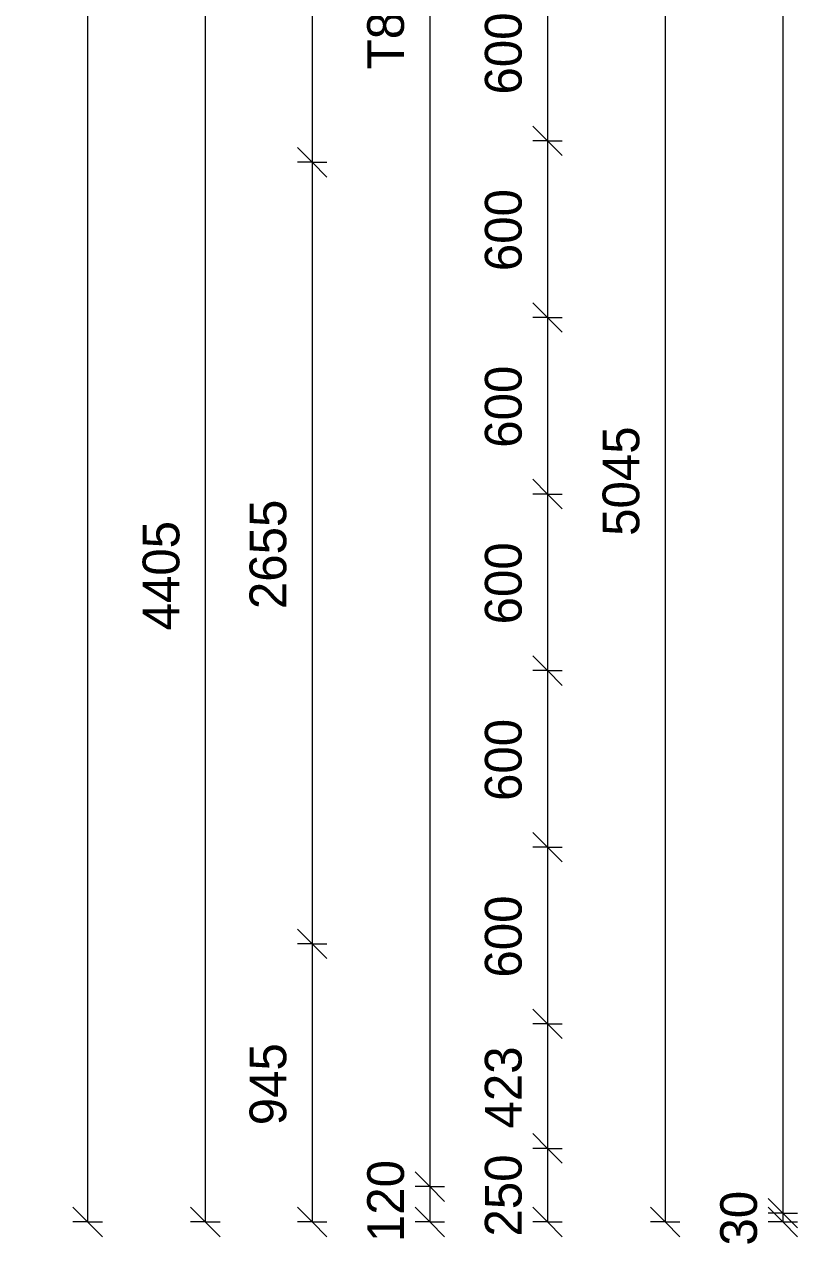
# Model space of a CAD drawing. Header units: millimetres. Extents: x -24813 to -9505, y -2179 to 11928.
# Drawn here: x -24813 to -22185, y -1475 to 2673 of the extents above; entities that cross this region are included whole.
import ezdxf

# ---------------------------------------------------------------- set-up
doc = ezdxf.new("R2010")
doc.units = ezdxf.units.MM
doc.layers.add('A-ANNO-DIMS', color=211, linetype='Continuous', lineweight=9)
doc.layers.add('A-ANNO-DIMS-50', color=211, linetype='Continuous', lineweight=9)
doc.styles.add('Nirmala UI Semilight', font='NirmalaS.ttf', dxfattribs={"height": 125})
doc.dimstyles.new('Arrow_Filled_-_2_5_NI_UI', dxfattribs={"dimscale": 304.8, "dimtxt": 130.920493, "dimasz": 0.328084, "dimexe": 0.164042, "dimexo": 0.0625, "dimgap": 0.164042, "dimtad": 1, "dimdec": 4, "dimzin": 0, "dimdsep": 46, "dimtxsty": 'Nirmala UI Semilight', "dimblk1": 'OBLIQUE', "dimblk2": 'OBLIQUE', "dimsah": 1, "dimcen": 0.09, "dimazin": 0, "dimtfac": 1, "dimtdec": 4, "dimtix": 1, "dimtmove": 0, "dimatfit": 3, "dimfxl": 0.164042, "dimfxlon": 1, "dimtvp": 1, "dimtolj": 1, "dimtzin": 0, "dimarcsym": 2})
doc.dimstyles.new('Arrow_Filled_-_2_5_NI_UI_1', dxfattribs={"dimscale": 304.8, "dimtxt": 130.920493, "dimasz": 0.328084, "dimexe": 0.164042, "dimexo": 0.0625, "dimgap": 0.164042, "dimtad": 1, "dimdec": 4, "dimzin": 0, "dimdsep": 46, "dimtxsty": 'Nirmala UI Semilight', "dimblk1": 'OBLIQUE', "dimblk2": 'OBLIQUE', "dimsah": 1, "dimcen": 0.09, "dimazin": 0, "dimtfac": 1, "dimtdec": 4, "dimtix": 1, "dimtmove": 2, "dimatfit": 3, "dimfxl": 0.164042, "dimfxlon": 1, "dimtvp": 1, "dimtolj": 1, "dimtzin": 0, "dimarcsym": 2})

# ---------------------------------------------------------------- blocks, each defined once
blk = doc.blocks.new('DIMBLOCK1-Elevation Front')
at = {"layer": 'A-ANNO-DIMS-50'}
for p, q in [((-24598.5, 7700), (-24648.5, 7750)), ((-24598.5, 7700), (-24648.5, 7700)), ((-24598.5, 7700), (-24598.5, -1395)), ((-24598.5, 7700), (-24548.5, 7650)), ((-24598.5, 7700), (-24548.5, 7700)), ((-24598.5, -1395), (-24648.5, -1345)), ((-24598.5, -1395), (-24648.5, -1395)), ((-24598.5, -1395), (-24548.5, -1445)), ((-24598.5, -1395), (-24548.5, -1395))]:
    blk.add_line(p, q, dxfattribs=at)
at = {"layer": 'A-ANNO-DIMS-50', "color": 0, "insert": (-24811.6, 2962.1), "char_height": 125, "width": 457.032, "attachment_point": 1, "rotation": 90, "line_spacing_factor": 1.142579, "style": 'Nirmala UI Semilight'}
blk.add_mtext('9095', dxfattribs=at)
blk = doc.blocks.new('_Oblique')
at = {"color": 0, "linetype": 'ByBlock', "lineweight": -2}
blk.add_line((-0.5, -0.5), (0.5, 0.5), dxfattribs=at)
blk = doc.blocks.new('DIMBLOCK11-Elevation Front')
at = {"layer": 'A-ANNO-DIMS-50'}
for p, q in [((-23035, 2878), (-23085, 2928)), ((-23035, 2878), (-23085, 2878)), ((-23035, 2878), (-23035, 2278)), ((-23035, 2878), (-22985, 2828)), ((-23035, 2878), (-22985, 2878)), ((-23035, 2278), (-23085, 2328)), ((-23035, 2278), (-23085, 2278)), ((-23035, 2278), (-22985, 2228)), ((-23035, 2278), (-22985, 2278))]:
    blk.add_line(p, q, dxfattribs=at)
at = {"layer": 'A-ANNO-DIMS-50', "color": 0, "insert": (-23248.1, 2435.2), "char_height": 125, "width": 342.774, "attachment_point": 1, "rotation": 90, "line_spacing_factor": 1.142579, "style": 'Nirmala UI Semilight'}
blk.add_mtext('600', dxfattribs=at)
blk = doc.blocks.new('DIMBLOCK12-Elevation Front')
at = {"layer": 'A-ANNO-DIMS-50'}
for p, q in [((-23035, 2278), (-23085, 2328)), ((-23035, 2278), (-23085, 2278)), ((-23035, 2278), (-23035, 1678)), ((-23035, 2278), (-22985, 2228)), ((-23035, 2278), (-22985, 2278)), ((-23035, 1678), (-23085, 1728)), ((-23035, 1678), (-23085, 1678)), ((-23035, 1678), (-22985, 1628)), ((-23035, 1678), (-22985, 1678))]:
    blk.add_line(p, q, dxfattribs=at)
at = {"layer": 'A-ANNO-DIMS-50', "color": 0, "insert": (-23248.1, 1835.2), "char_height": 125, "width": 342.774, "attachment_point": 1, "rotation": 90, "line_spacing_factor": 1.142579, "style": 'Nirmala UI Semilight'}
blk.add_mtext('600', dxfattribs=at)
blk = doc.blocks.new('DIMBLOCK13-Elevation Front')
at = {"layer": 'A-ANNO-DIMS-50'}
for p, q in [((-23035, 1678), (-23085, 1728)), ((-23035, 1678), (-23085, 1678)), ((-23035, 1678), (-23035, 1078)), ((-23035, 1678), (-22985, 1628)), ((-23035, 1678), (-22985, 1678)), ((-23035, 1078), (-23085, 1128)), ((-23035, 1078), (-23085, 1078)), ((-23035, 1078), (-22985, 1028)), ((-23035, 1078), (-22985, 1078))]:
    blk.add_line(p, q, dxfattribs=at)
at = {"layer": 'A-ANNO-DIMS-50', "color": 0, "insert": (-23248.1, 1235.2), "char_height": 125, "width": 342.774, "attachment_point": 1, "rotation": 90, "line_spacing_factor": 1.142579, "style": 'Nirmala UI Semilight'}
blk.add_mtext('600', dxfattribs=at)
blk = doc.blocks.new('DIMBLOCK14-Elevation Front')
at = {"layer": 'A-ANNO-DIMS-50'}
for p, q in [((-23035, 1078), (-23085, 1128)), ((-23035, 1078), (-23085, 1078)), ((-23035, 1078), (-23035, 478)), ((-23035, 1078), (-22985, 1028)), ((-23035, 1078), (-22985, 1078)), ((-23035, 478), (-23085, 528)), ((-23035, 478), (-23085, 478)), ((-23035, 478), (-22985, 428)), ((-23035, 478), (-22985, 478))]:
    blk.add_line(p, q, dxfattribs=at)
at = {"layer": 'A-ANNO-DIMS-50', "color": 0, "insert": (-23248.1, 635.2), "char_height": 125, "width": 342.774, "attachment_point": 1, "rotation": 90, "line_spacing_factor": 1.142579, "style": 'Nirmala UI Semilight'}
blk.add_mtext('600', dxfattribs=at)
blk = doc.blocks.new('DIMBLOCK15-Elevation Front')
at = {"layer": 'A-ANNO-DIMS-50'}
for p, q in [((-23035, 478), (-23085, 528)), ((-23035, 478), (-23085, 478)), ((-23035, 478), (-23035, -122)), ((-23035, 478), (-22985, 428)), ((-23035, 478), (-22985, 478)), ((-23035, -122), (-23085, -72)), ((-23035, -122), (-23085, -122)), ((-23035, -122), (-22985, -172)), ((-23035, -122), (-22985, -122))]:
    blk.add_line(p, q, dxfattribs=at)
at = {"layer": 'A-ANNO-DIMS-50', "color": 0, "insert": (-23248.1, 35.2), "char_height": 125, "width": 342.774, "attachment_point": 1, "rotation": 90, "line_spacing_factor": 1.142579, "style": 'Nirmala UI Semilight'}
blk.add_mtext('600', dxfattribs=at)
blk = doc.blocks.new('DIMBLOCK16-Elevation Front')
at = {"layer": 'A-ANNO-DIMS-50'}
for p, q in [((-23035, -122), (-23085, -72)), ((-23035, -122), (-23085, -122)), ((-23035, -122), (-23035, -722)), ((-23035, -122), (-22985, -172)), ((-23035, -122), (-22985, -122)), ((-23035, -722), (-23085, -672)), ((-23035, -722), (-23085, -722)), ((-23035, -722), (-22985, -772)), ((-23035, -722), (-22985, -722))]:
    blk.add_line(p, q, dxfattribs=at)
at = {"layer": 'A-ANNO-DIMS-50', "color": 0, "insert": (-23248.1, -564.8), "char_height": 125, "width": 342.774, "attachment_point": 1, "rotation": 90, "line_spacing_factor": 1.142579, "style": 'Nirmala UI Semilight'}
blk.add_mtext('600', dxfattribs=at)
blk = doc.blocks.new('DIMBLOCK17-Elevation Front')
at = {"layer": 'A-ANNO-DIMS-50'}
for p, q in [((-23035, -722), (-23085, -672)), ((-23035, -722), (-23085, -722)), ((-23035, -722), (-23035, -1145)), ((-23035, -722), (-22985, -772)), ((-23035, -722), (-22985, -722)), ((-23035, -1145), (-23085, -1095)), ((-23035, -1145), (-23085, -1145)), ((-23035, -1145), (-22985, -1195)), ((-23035, -1145), (-22985, -1145))]:
    blk.add_line(p, q, dxfattribs=at)
at = {"layer": 'A-ANNO-DIMS-50', "color": 0, "insert": (-23248.1, -1077.5), "char_height": 125, "width": 345.63, "attachment_point": 1, "rotation": 90, "line_spacing_factor": 1.142579, "style": 'Nirmala UI Semilight'}
blk.add_mtext('423', dxfattribs=at)
blk = doc.blocks.new('DIMBLOCK18-Elevation Front')
at = {"layer": 'A-ANNO-DIMS-50'}
for p, q in [((-23035, -1145), (-23085, -1095)), ((-23035, -1145), (-23085, -1145)), ((-23035, -1145), (-23035, -1395)), ((-23035, -1145), (-22985, -1195)), ((-23035, -1145), (-22985, -1145)), ((-23035, -1395), (-23085, -1345)), ((-23035, -1395), (-23085, -1395)), ((-23035, -1395), (-22985, -1445)), ((-23035, -1395), (-22985, -1395))]:
    blk.add_line(p, q, dxfattribs=at)
at = {"layer": 'A-ANNO-DIMS-50', "color": 0, "insert": (-23248.1, -1444.5), "char_height": 125, "width": 342.774, "attachment_point": 1, "rotation": 90, "line_spacing_factor": 1.142579, "style": 'Nirmala UI Semilight'}
blk.add_mtext('250', dxfattribs=at)
blk = doc.blocks.new('DIMBLOCK53-Elevation Front')
at = {"layer": 'A-ANNO-DIMS-50'}
for p, q in [((-23435, 7600), (-23485, 7650)), ((-23435, 7600), (-23485, 7600)), ((-23435, 7600), (-23435, -1275)), ((-23435, 7600), (-23385, 7550)), ((-23435, 7600), (-23385, 7600)), ((-23435, -1275), (-23485, -1225)), ((-23435, -1275), (-23485, -1275)), ((-23435, -1275), (-23385, -1325)), ((-23435, -1275), (-23385, -1275))]:
    blk.add_line(p, q, dxfattribs=at)
at = {"layer": 'A-ANNO-DIMS-50', "color": 0, "insert": (-23648.1, 2521), "char_height": 125, "width": 1539.625, "attachment_point": 1, "rotation": 90, "line_spacing_factor": 1.142579, "style": 'Nirmala UI Semilight'}
blk.add_mtext('T8@200mm C/C', dxfattribs=at)
blk = doc.blocks.new('DIMBLOCK54-Elevation Front')
at = {"layer": 'A-ANNO-DIMS-50'}
for p, q in [((-23435, -1275), (-23485, -1225)), ((-23435, -1275), (-23485, -1275)), ((-23435, -1275), (-23435, -1395)), ((-23435, -1275), (-23385, -1325)), ((-23435, -1275), (-23385, -1275)), ((-23435, -1395), (-23485, -1345)), ((-23435, -1395), (-23485, -1395)), ((-23435, -1395), (-23385, -1445)), ((-23435, -1395), (-23385, -1395))]:
    blk.add_line(p, q, dxfattribs=at)
at = {"layer": 'A-ANNO-DIMS-50', "color": 0, "insert": (-23648.1, -1463.5), "char_height": 125, "width": 308.496, "attachment_point": 1, "rotation": 90, "line_spacing_factor": 1.142579, "style": 'Nirmala UI Semilight'}
blk.add_mtext('120', dxfattribs=at)
blk = doc.blocks.new('DIMBLOCK57-Elevation Front')
at = {"layer": 'A-ANNO-DIMS-50'}
for p, q in [((-23835, 4100), (-23885, 4150)), ((-23835, 4100), (-23885, 4100)), ((-23835, 4100), (-23835, 2205)), ((-23835, 4100), (-23785, 4050)), ((-23835, 4100), (-23785, 4100)), ((-23835, 2205), (-23885, 2255)), ((-23835, 2205), (-23885, 2205)), ((-23835, 2205), (-23785, 2155)), ((-23835, 2205), (-23785, 2205))]:
    blk.add_line(p, q, dxfattribs=at)
at = {"layer": 'A-ANNO-DIMS-50', "color": 0, "insert": (-24048.1, 2976.4), "char_height": 125, "width": 422.754, "attachment_point": 1, "rotation": 90, "line_spacing_factor": 1.142579, "style": 'Nirmala UI Semilight'}
blk.add_mtext('1895', dxfattribs=at)
blk = doc.blocks.new('DIMBLOCK58-Elevation Front')
at = {"layer": 'A-ANNO-DIMS-50'}
for p, q in [((-23835, 2205), (-23885, 2255)), ((-23835, 2205), (-23885, 2205)), ((-23835, 2205), (-23835, -450)), ((-23835, 2205), (-23785, 2155)), ((-23835, 2205), (-23785, 2205)), ((-23835, -450), (-23885, -400)), ((-23835, -450), (-23885, -450)), ((-23835, -450), (-23785, -500)), ((-23835, -450), (-23785, -450))]:
    blk.add_line(p, q, dxfattribs=at)
at = {"layer": 'A-ANNO-DIMS-50', "color": 0, "insert": (-24048.1, 687.1), "char_height": 125, "width": 457.032, "attachment_point": 1, "rotation": 90, "line_spacing_factor": 1.142579, "style": 'Nirmala UI Semilight'}
blk.add_mtext('2655', dxfattribs=at)
blk = doc.blocks.new('DIMBLOCK59-Elevation Front')
at = {"layer": 'A-ANNO-DIMS-50'}
for p, q in [((-23835, -450), (-23885, -400)), ((-23835, -450), (-23885, -450)), ((-23835, -450), (-23835, -1395)), ((-23835, -450), (-23785, -500)), ((-23835, -450), (-23785, -450)), ((-23835, -1395), (-23885, -1345)), ((-23835, -1395), (-23885, -1395)), ((-23835, -1395), (-23785, -1445)), ((-23835, -1395), (-23785, -1395))]:
    blk.add_line(p, q, dxfattribs=at)
at = {"layer": 'A-ANNO-DIMS-50', "color": 0, "insert": (-24048.1, -1066.5), "char_height": 125, "width": 345.63, "attachment_point": 1, "rotation": 90, "line_spacing_factor": 1.142579, "style": 'Nirmala UI Semilight'}
blk.add_mtext('945', dxfattribs=at)
blk = doc.blocks.new('DIMBLOCK85-Elevation Front')
at = {"layer": 'A-ANNO-DIMS-50'}
for p, q in [((-22235, 7700), (-22285, 7750)), ((-22235, 7700), (-22285, 7700)), ((-22235, 7700), (-22235, -1365)), ((-22235, 7700), (-22185, 7650)), ((-22235, 7700), (-22185, 7700)), ((-22235, -1365), (-22285, -1315)), ((-22235, -1365), (-22285, -1365)), ((-22235, -1365), (-22185, -1415)), ((-22235, -1365), (-22185, -1365))]:
    blk.add_line(p, q, dxfattribs=at)
at = {"layer": 'A-ANNO-DIMS-50', "color": 0, "insert": (-22448.1, 2977.1), "char_height": 125, "width": 457.032, "attachment_point": 1, "rotation": 90, "line_spacing_factor": 1.142579, "style": 'Nirmala UI Semilight'}
blk.add_mtext('9065', dxfattribs=at)
blk = doc.blocks.new('DIMBLOCK86-Elevation Front')
at = {"layer": 'A-ANNO-DIMS-50'}
for p, q in [((-22235, -1365), (-22285, -1315)), ((-22235, -1395), (-22285, -1345)), ((-22235, -1365), (-22285, -1365)), ((-22235, -1365), (-22235, -1395)), ((-22235, -1365), (-22185, -1415)), ((-22235, -1365), (-22185, -1365)), ((-22235, -1395), (-22285, -1395)), ((-22235, -1395), (-22185, -1445)), ((-22235, -1395), (-22185, -1395))]:
    blk.add_line(p, q, dxfattribs=at)
at = {"layer": 'A-ANNO-DIMS-50', "color": 0, "insert": (-22448.1, -1475.2), "char_height": 125, "width": 228.516, "attachment_point": 1, "rotation": 90, "line_spacing_factor": 1.142579, "style": 'Nirmala UI Semilight'}
blk.add_mtext('30', dxfattribs=at)
blk = doc.blocks.new('DIMBLOCK93-Elevation Front')
at = {"layer": 'A-ANNO-DIMS-50'}
for p, q in [((-22635, 3650), (-22685, 3700)), ((-22635, 3650), (-22685, 3650)), ((-22635, 3650), (-22635, -1395)), ((-22635, 3650), (-22585, 3600)), ((-22635, 3650), (-22585, 3650)), ((-22635, -1395), (-22685, -1345)), ((-22635, -1395), (-22685, -1395)), ((-22635, -1395), (-22585, -1445)), ((-22635, -1395), (-22585, -1395))]:
    blk.add_line(p, q, dxfattribs=at)
at = {"layer": 'A-ANNO-DIMS-50', "color": 0, "insert": (-22848.1, 935.9), "char_height": 125, "width": 459.888, "attachment_point": 1, "rotation": 90, "line_spacing_factor": 1.142579, "style": 'Nirmala UI Semilight'}
blk.add_mtext('5045', dxfattribs=at)
blk = doc.blocks.new('DIMBLOCK96-Elevation Front')
at = {"layer": 'A-ANNO-DIMS-50'}
for p, q in [((-24198.5, 3010), (-24248.5, 3060)), ((-24198.5, 3010), (-24248.5, 3010)), ((-24198.5, 3010), (-24198.5, -1395)), ((-24198.5, 3010), (-24148.5, 2960)), ((-24198.5, 3010), (-24148.5, 3010)), ((-24198.5, -1395), (-24248.5, -1345)), ((-24198.5, -1395), (-24248.5, -1395)), ((-24198.5, -1395), (-24148.5, -1445)), ((-24198.5, -1395), (-24148.5, -1395))]:
    blk.add_line(p, q, dxfattribs=at)
at = {"layer": 'A-ANNO-DIMS-50', "color": 0, "insert": (-24411.6, 614.7), "char_height": 125, "width": 462.744, "attachment_point": 1, "rotation": 90, "line_spacing_factor": 1.142579, "style": 'Nirmala UI Semilight'}
blk.add_mtext('4405', dxfattribs=at)

msp = doc.modelspace()

# ---------------------------------------------------------------- dimensions: what is measured, and where the dimension line sits
at = {"layer": 'A-ANNO-DIMS'}
for base, p1, p2, override, picture, middle in [((-24598.49573, -1395), (-24548.49573, 7700), (-24548.49573, -1395), {"dimpost": '<>', "dimfxl": 9095}, 'DIMBLOCK1-Elevation Front', (-24713.13136, 3152.5)), ((-22235.02426, -1365), (-22185.02426, 7700), (-22185.02426, -1365), {"dimpost": '<>', "dimfxl": 9065}, 'DIMBLOCK85-Elevation Front', (-22349.6599, 3167.5)), ((-23835.02426, 2205), (-23785.02426, 4100), (-23785.02426, 2205), {"dimpost": '<>', "dimfxl": 1895}, 'DIMBLOCK57-Elevation Front', (-23950.00857, 3152.5)), ((-22635.02426, -1395), (-22585.02426, 3650), (-22585.02426, -1395), {"dimpost": '<>', "dimfxl": 5045}, 'DIMBLOCK93-Elevation Front', (-22749.61631, 1127.5)), ((-24198.49573, -1395), (-24148.49573, 3010), (-24148.49573, -1395), {"dimpost": '<>', "dimfxl": 4405}, 'DIMBLOCK96-Elevation Front', (-24313.08778, 807.5)), ((-23035.02426, 2277.99023), (-22985.02426, 2877.99023), (-22985.02426, 2277.99023), {"dimpost": '<>', "dimfxl": 600}, 'DIMBLOCK11-Elevation Front', (-23149.6599, 2577.99023)), ((-23035.02426, 1677.99023), (-22985.02426, 2277.99023), (-22985.02426, 1677.99023), {"dimpost": '<>', "dimfxl": 600}, 'DIMBLOCK12-Elevation Front', (-23149.6599, 1977.99023)), ((-23835.02426, -450), (-23785.02426, 2205), (-23785.02426, -450), {"dimpost": '<>', "dimfxl": 2655}, 'DIMBLOCK58-Elevation Front', (-23949.6599, 877.5)), ((-23035.02426, 1077.99023), (-22985.02426, 1677.99023), (-22985.02426, 1077.99023), {"dimpost": '<>', "dimfxl": 600}, 'DIMBLOCK13-Elevation Front', (-23149.6599, 1377.99023)), ((-23035.02426, 477.99023), (-22985.02426, 1077.99023), (-22985.02426, 477.99023), {"dimpost": '<>', "dimfxl": 600}, 'DIMBLOCK14-Elevation Front', (-23149.6599, 777.99023)), ((-23035.02426, -122.00977), (-22985.02426, 477.99023), (-22985.02426, -122.00977), {"dimpost": '<>', "dimfxl": 600}, 'DIMBLOCK15-Elevation Front', (-23149.6599, 177.99023)), ((-23035.02426, -722.00977), (-22985.02426, -122.00977), (-22985.02426, -722.00977), {"dimpost": '<>', "dimfxl": 600}, 'DIMBLOCK16-Elevation Front', (-23149.6599, -422.00977)), ((-23835.02426, -1395), (-23785.02426, -450), (-23785.02426, -1395), {"dimpost": '<>', "dimfxl": 945}, 'DIMBLOCK59-Elevation Front', (-23949.6599, -922.5)), ((-23035.02426, -1145.00977), (-22985.02426, -722.00977), (-22985.02426, -1145.00977), {"dimpost": '<>', "dimfxl": 423}, 'DIMBLOCK17-Elevation Front', (-23149.6599, -933.50977)), ((-23435.02426, -1395), (-23385.02426, -1275), (-23385.02426, -1395), {"dimpost": '<>', "dimfxl": 120}, 'DIMBLOCK54-Elevation Front', (-23549.96499, -1335)), ((-22235.02426, -1395), (-22185.02426, -1365), (-22185.02426, -1395), {"dimpost": '<>', "dimfxl": 30}, 'DIMBLOCK86-Elevation Front', (-22349.6599, -1380))]:
    dim = msp.add_linear_dim(base=base, p1=p1, p2=p2, angle=90, dimstyle='Arrow_Filled_-_2_5_NI_UI', override=override, dxfattribs=at)
    dim.commit()
    dim.dimension.update_dxf_attribs({"geometry": picture, "text_midpoint": middle})
dim = msp.add_linear_dim(base=(-23435.02426, -1275), p1=(-23385.02426, 7600), p2=(-23385.02426, -1275), angle=90, text='T8@200mm C/C', dimstyle='Arrow_Filled_-_2_5_NI_UI', override={"dimpost": '<>', "dimfxl": 8875}, dxfattribs=at)
dim.commit()
dim.dimension.update_dxf_attribs({"geometry": 'DIMBLOCK53-Elevation Front', "text_midpoint": (-23558.94337, 3162.5)})
dim = msp.add_linear_dim(base=(-23035.02426, -1395), p1=(-22985.02426, -1145.00977), p2=(-22985.02426, -1395), angle=90, dimstyle='Arrow_Filled_-_2_5_NI_UI_1', override={"dimpost": '<>', "dimfxl": 249.990234}, dxfattribs=at)
dim.commit()
dim.dimension.update_dxf_attribs({"geometry": 'DIMBLOCK18-Elevation Front', "text_midpoint": (-23164.77689, -1273.11953), "dimtype": 160, "text_rotation": 90})

doc.saveas('drawing.dxf')
